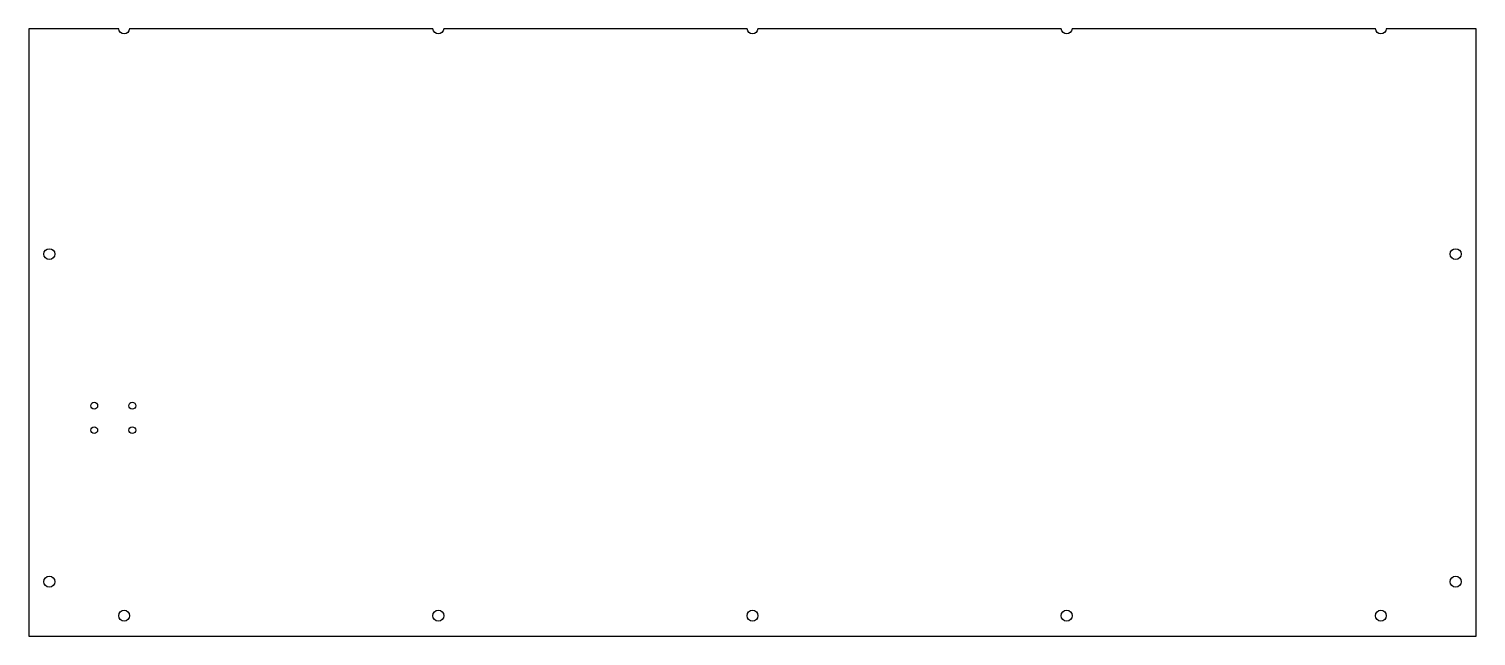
# Model space of a CAD drawing. Header units: millimetres. Extents: x 0 to 1064, y 0 to 446.
import ezdxf

# ---------------------------------------------------------------- set-up
doc = ezdxf.new("R2010")
doc.units = ezdxf.units.MM
doc.layers.add('CUT', color=7, linetype='CONTINUOUS')

msp = doc.modelspace()

# ---------------------------------------------------------------- linework, layer by layer
at = {"layer": 'CUT'}
msp.add_lwpolyline([(0, 0), (1064, 0), (1064, 446.5), (998, 446.5, -0.881917), (990, 446.5), (767, 446.5, -0.881917), (759, 446.5), (536, 446.5, -0.881917), (528, 446.5), (305, 446.5, -0.881917), (297, 446.5), (74, 446.5, -0.881917), (66, 446.5), (0, 446.5)], format="xyb", close=True, dxfattribs=at)
for centre, radius in [((15, 280.9), 4), ((1049, 280.9), 4), ((48, 169.4), 2.5), ((76, 169.4), 2.5), ((48, 151.4), 2.5), ((76, 151.4), 2.5), ((15, 40), 4), ((1049, 40), 4), ((70, 15), 4), ((301, 15), 4), ((532, 15), 4), ((763, 15), 4), ((994, 15), 4)]:
    msp.add_circle(centre, radius, dxfattribs=at)

doc.saveas('drawing.dxf')
